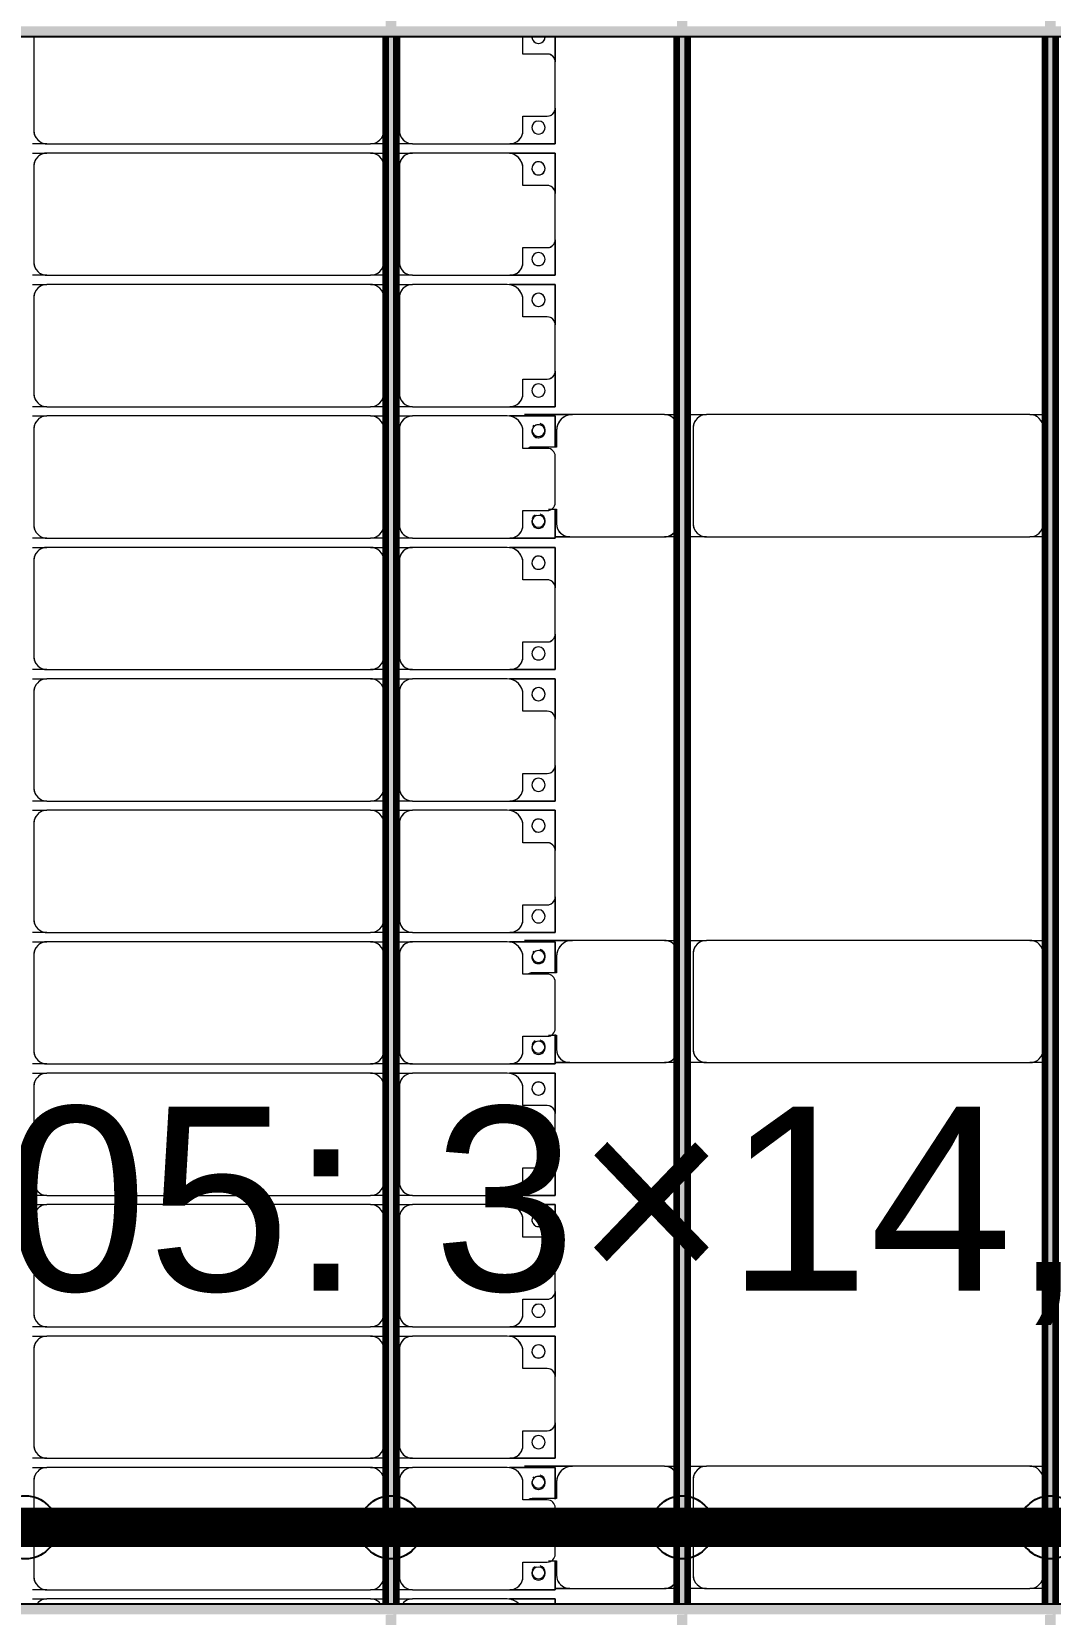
# Model space of a CAD drawing. Header units: millimetres. Extents: x -268744 to 115753, y -96240 to -10461.
# Drawn here: x -184413 to -180539, y -64647 to -58627 of the extents above; entities that cross this region are included whole.
import ezdxf

# ---------------------------------------------------------------- set-up
doc = ezdxf.new("R2010")
doc.units = ezdxf.units.MM
doc.layers.add('A-GENM', color=13, linetype='Continuous', lineweight=9)
doc.layers.add('S-BEAM', color=12, linetype='Continuous', lineweight=9)
doc.layers.add('GC-GHI CHU', color=2, linetype='Continuous')
doc.layers.add('GC-HOP 40x60 GIA CUONG', color=1, linetype='Continuous')
doc.styles.add('GC_VN', font='arial.ttf')

# ---------------------------------------------------------------- blocks, each defined once
blk = doc.blocks.new('Dầm C52 - Hộp 40x60-V24-KHUNG KẾT CẤU BÈ PIN 1')
at = {"layer": 'S-BEAM', "lineweight": 25}
blk.add_hatch(color=4, dxfattribs=at).paths.add_polyline_path([(-145811, -20), (145811, -20), (145811, 20), (-145811, 20)])
at = {"layer": 'S-BEAM', "color": 4, "lineweight": 25}
blk.add_line((-145811, 20), (145811, 20), dxfattribs=at)
blk = doc.blocks.new('Dầm C52 - Hộp 40x60-V25-KHUNG KẾT CẤU BÈ PIN 1')
at = {"layer": 'S-BEAM', "lineweight": 25}
blk.add_hatch(color=4, dxfattribs=at).paths.add_polyline_path([(-145425.8, -20), (145811, -20), (145811, 20), (-145811, 20), (-145811, -20)])
at = {"layer": 'S-BEAM', "color": 4, "lineweight": 25}
blk.add_line((145811, -20), (-145811, -20), dxfattribs=at)
blk = doc.blocks.new('Dải phao đi lại kèm đỡ invester - DẢI PHAO ĐI LẠI-102783-KHUNG KẾT CẤU BÈ PIN 1')
at = {"layer": 'A-GENM', "color": 7}
for p, q in [((38316.8, 1312.2), (38411.8, 1312.2)), ((38411.8, 1312.2), (38316.8, 1312.2)), ((38381.8, 1282.2), (38381.8, 1189.7)), ((38588.2, 1312.2), (38411.8, 1312.2)), ((38588.2, 1312.2), (38723.4, 1312.2)), ((38723.4, 1312.2), (38588.2, 1312.2)), ((38618.2, 1189.7), (38618.2, 1282.2)), ((38723.4, 1312.2), (38723.4, 1139.7)), ((38723.4, 1139.7), (38723.4, 1312.2)), ((38758.4, 1312.2), (38911.8, 1312.2)), ((38758.4, 1138.2), (38758.4, 1312.2)), ((38758.4, 1312.2), (38758.4, 1138.2)), ((38911.8, 1312.2), (38758.4, 1312.2)), ((38881.8, 1282.2), (38881.8, 1189.7)), ((39088.2, 1312.2), (38911.8, 1312.2)), ((39088.2, 1312.2), (39223.4, 1312.2)), ((39223.4, 1312.2), (39088.2, 1312.2)), ((39118.2, 1189.7), (39118.2, 1282.2)), ((39223.4, 1312.2), (39223.4, 1139.7)), ((39223.4, 1139.7), (39223.4, 1312.2)), ((39258.4, 1312.2), (39411.8, 1312.2)), ((39258.4, 1138.2), (39258.4, 1312.2)), ((39258.4, 1312.2), (39258.4, 1138.2)), ((39411.8, 1312.2), (39258.4, 1312.2)), ((39381.8, 1282.2), (39381.8, 1189.7)), ((39588.2, 1312.2), (39411.8, 1312.2)), ((39588.2, 1312.2), (39723.4, 1312.2)), ((39723.4, 1312.2), (39588.2, 1312.2)), ((39618.2, 1189.7), (39618.2, 1282.2)), ((39723.4, 1312.2), (39723.4, 1139.7)), ((39723.4, 1139.7), (39723.4, 1312.2)), ((39758.4, 1312.2), (39878.1, 1312.2)), ((39758.4, 1138.2), (39758.4, 1312.2)), ((39758.4, 1312.2), (39758.4, 1138.2)), ((39878.1, 1312.2), (39758.4, 1312.2)), ((39881.8, 1282.2), (39881.8, 1189.7)), ((40088.2, 1312.2), (39911.8, 1312.2)), ((40111.9, 1312.2), (40223.4, 1312.2)), ((40223.4, 1312.2), (40111.9, 1312.2)), ((40118.2, 1189.7), (40118.2, 1282.2)), ((40223.4, 1312.2), (40223.4, 1139.7)), ((40223.4, 1139.7), (40223.4, 1312.2)), ((40258.4, 1312.2), (40411.8, 1312.2)), ((40258.4, 1138.2), (40258.4, 1312.2)), ((40258.4, 1312.2), (40258.4, 1138.2)), ((40411.8, 1312.2), (40258.4, 1312.2)), ((40381.8, 1282.2), (40381.8, 1189.7)), ((40588.2, 1312.2), (40411.8, 1312.2)), ((40588.2, 1312.2), (40723.4, 1312.2)), ((40723.4, 1312.2), (40588.2, 1312.2)), ((40618.2, 1189.7), (40618.2, 1282.2)), ((40723.4, 1312.2), (40723.4, 1139.7)), ((40723.4, 1139.7), (40723.4, 1312.2)), ((40758.4, 1312.2), (40911.8, 1312.2)), ((40758.4, 1138.2), (40758.4, 1312.2)), ((40758.4, 1312.2), (40758.4, 1138.2)), ((40911.8, 1312.2), (40758.4, 1312.2)), ((40881.8, 1282.2), (40881.8, 1189.7)), ((41088.2, 1312.2), (40911.8, 1312.2)), ((41088.2, 1312.2), (41223.4, 1312.2)), ((41223.4, 1312.2), (41088.2, 1312.2)), ((41118.2, 1189.7), (41118.2, 1282.2)), ((41223.4, 1312.2), (41223.4, 1139.7)), ((41223.4, 1139.7), (41223.4, 1312.2)), ((41258.4, 1312.2), (41411.8, 1312.2)), ((41258.4, 1138.2), (41258.4, 1312.2)), ((41258.4, 1312.2), (41258.4, 1138.2)), ((41411.8, 1312.2), (41258.4, 1312.2)), ((41381.8, 1282.2), (41381.8, 1189.7)), ((41588.2, 1312.2), (41411.8, 1312.2)), ((41588.2, 1312.2), (41723.4, 1312.2)), ((41723.4, 1312.2), (41588.2, 1312.2)), ((41618.2, 1189.7), (41618.2, 1282.2)), ((41723.4, 1312.2), (41723.4, 1139.7)), ((41723.4, 1139.7), (41723.4, 1312.2)), ((41758.4, 1312.2), (41878.1, 1312.2)), ((41758.4, 1138.2), (41758.4, 1312.2)), ((41758.4, 1312.2), (41758.4, 1138.2)), ((41878.1, 1312.2), (41758.4, 1312.2)), ((41881.8, 1282.2), (41881.8, 1189.7)), ((42088.2, 1312.2), (41911.8, 1312.2)), ((42111.9, 1312.2), (42223.4, 1312.2)), ((42223.4, 1312.2), (42111.9, 1312.2)), ((42118.2, 1189.7), (42118.2, 1282.2)), ((42223.4, 1312.2), (42223.4, 1139.7)), ((42223.4, 1139.7), (42223.4, 1312.2)), ((42258.4, 1312.2), (42411.8, 1312.2)), ((42258.4, 1138.2), (42258.4, 1312.2)), ((42258.4, 1312.2), (42258.4, 1138.2)), ((42411.8, 1312.2), (42258.4, 1312.2)), ((42381.8, 1282.2), (42381.8, 1189.7)), ((42588.2, 1312.2), (42411.8, 1312.2)), ((42588.2, 1312.2), (42723.4, 1312.2)), ((42723.4, 1312.2), (42588.2, 1312.2)), ((42618.2, 1189.7), (42618.2, 1282.2)), ((42723.4, 1312.2), (42723.4, 1139.7)), ((42723.4, 1139.7), (42723.4, 1312.2)), ((42758.4, 1312.2), (42911.8, 1312.2)), ((42758.4, 1138.2), (42758.4, 1312.2)), ((42758.4, 1312.2), (42758.4, 1138.2)), ((42911.8, 1312.2), (42758.4, 1312.2)), ((42881.8, 1282.2), (42881.8, 1189.7)), ((43088.2, 1312.2), (42911.8, 1312.2)), ((43088.2, 1312.2), (43223.4, 1312.2)), ((43223.4, 1312.2), (43088.2, 1312.2)), ((43118.2, 1189.7), (43118.2, 1282.2)), ((43223.4, 1312.2), (43223.4, 1139.7)), ((43223.4, 1139.7), (43223.4, 1312.2)), ((43258.4, 1312.2), (43411.8, 1312.2)), ((43258.4, 1138.2), (43258.4, 1312.2)), ((43258.4, 1312.2), (43258.4, 1138.2)), ((43411.8, 1312.2), (43258.4, 1312.2)), ((43381.8, 1282.2), (43381.8, 1189.7)), ((43588.2, 1312.2), (43411.8, 1312.2)), ((43588.2, 1312.2), (43723.4, 1312.2)), ((43723.4, 1312.2), (43588.2, 1312.2)), ((43618.2, 1189.7), (43618.2, 1282.2)), ((43723.4, 1312.2), (43723.4, 1139.7)), ((43723.4, 1139.7), (43723.4, 1312.2)), ((43758.4, 1312.2), (43878.1, 1312.2)), ((43758.4, 1138.2), (43758.4, 1312.2)), ((43758.4, 1312.2), (43758.4, 1138.2)), ((43878.1, 1312.2), (43758.4, 1312.2)), ((43881.8, 1282.2), (43881.8, 1189.7)), ((44088.2, 1312.2), (43911.8, 1312.2)), ((44111.9, 1312.2), (44223.4, 1312.2)), ((44223.4, 1312.2), (44111.9, 1312.2)), ((44118.2, 1189.7), (44118.2, 1282.2)), ((44223.4, 1312.2), (44223.4, 1139.7)), ((44223.4, 1139.7), (44223.4, 1312.2)), ((44258.4, 1312.2), (44276.8, 1312.2)), ((44258.4, 1138.2), (44258.4, 1312.2)), ((44258.4, 1312.2), (44258.4, 1138.2)), ((44276.8, 1312.2), (44258.4, 1312.2)), ((38381.8, 1189.7), (38318.4, 1189.7)), ((38673.4, 1189.7), (38618.2, 1189.7)), ((38881.8, 1189.7), (38818.4, 1189.7)), ((39173.4, 1189.7), (39118.2, 1189.7)), ((39381.8, 1189.7), (39318.4, 1189.7)), ((39673.4, 1189.7), (39618.2, 1189.7)), ((39881.8, 1189.7), (39818.4, 1189.7)), ((40173.4, 1189.7), (40118.2, 1189.7)), ((40381.8, 1189.7), (40318.4, 1189.7)), ((40673.4, 1189.7), (40618.2, 1189.7)), ((40881.8, 1189.7), (40818.4, 1189.7)), ((41173.4, 1189.7), (41118.2, 1189.7)), ((41381.8, 1189.7), (41318.4, 1189.7)), ((41673.4, 1189.7), (41618.2, 1189.7)), ((41881.8, 1189.7), (41818.4, 1189.7)), ((42173.4, 1189.7), (42118.2, 1189.7)), ((42381.8, 1189.7), (42318.4, 1189.7)), ((42673.4, 1189.7), (42618.2, 1189.7)), ((42881.8, 1189.7), (42818.4, 1189.7)), ((43173.4, 1189.7), (43118.2, 1189.7)), ((43381.8, 1189.7), (43318.4, 1189.7)), ((43673.4, 1189.7), (43618.2, 1189.7)), ((43881.8, 1189.7), (43818.4, 1189.7)), ((44173.4, 1189.7), (44118.2, 1189.7)), ((38723.4, 769.7), (38723.4, 1139.7)), ((38758.4, 1129.7), (38758.4, 769.7)), ((39223.4, 769.7), (39223.4, 1139.7)), ((39258.4, 1129.7), (39258.4, 769.7)), ((39723.4, 769.7), (39723.4, 1139.7)), ((39758.4, 1129.7), (39758.4, 769.7)), ((40223.4, 769.7), (40223.4, 1139.7)), ((40258.4, 1129.7), (40258.4, 769.7)), ((40723.4, 769.7), (40723.4, 1139.7)), ((40758.4, 1129.7), (40758.4, 769.7)), ((41223.4, 769.7), (41223.4, 1139.7)), ((41258.4, 1129.7), (41258.4, 769.7)), ((41723.4, 769.7), (41723.4, 1139.7)), ((41758.4, 1129.7), (41758.4, 769.7)), ((42223.4, 769.7), (42223.4, 1139.7)), ((42258.4, 1129.7), (42258.4, 769.7)), ((42723.4, 769.7), (42723.4, 1139.7)), ((42758.4, 1129.7), (42758.4, 769.7)), ((43223.4, 769.7), (43223.4, 1139.7)), ((43258.4, 1129.7), (43258.4, 769.7)), ((43723.4, 769.7), (43723.4, 1139.7)), ((43758.4, 1129.7), (43758.4, 769.7)), ((44223.4, 769.7), (44223.4, 1139.7)), ((44258.4, 1129.7), (44258.4, 769.7)), ((38723.4, 769.7), (38723.4, 707.6)), ((38723.4, 769.7), (38723.4, 707.6)), ((38758.4, 707.6), (38758.4, 769.7)), ((38758.4, 707.6), (38758.4, 769.7)), ((39223.4, 769.7), (39223.4, 707.6)), ((39223.4, 769.7), (39223.4, 707.6)), ((39258.4, 707.6), (39258.4, 769.7)), ((39258.4, 707.6), (39258.4, 769.7)), ((39723.4, 769.7), (39723.4, 707.6)), ((39723.4, 769.7), (39723.4, 707.6)), ((39758.4, 707.6), (39758.4, 769.7)), ((39758.4, 707.6), (39758.4, 769.7)), ((40223.4, 769.7), (40223.4, 707.6)), ((40223.4, 769.7), (40223.4, 707.6)), ((40258.4, 707.6), (40258.4, 769.7)), ((40258.4, 707.6), (40258.4, 769.7)), ((40723.4, 769.7), (40723.4, 707.6)), ((40723.4, 769.7), (40723.4, 707.6)), ((40758.4, 707.6), (40758.4, 769.7)), ((40758.4, 707.6), (40758.4, 769.7)), ((41223.4, 769.7), (41223.4, 707.6)), ((41223.4, 769.7), (41223.4, 707.6)), ((41258.4, 707.6), (41258.4, 769.7)), ((41258.4, 707.6), (41258.4, 769.7)), ((41723.4, 769.7), (41723.4, 707.6)), ((41723.4, 769.7), (41723.4, 707.6)), ((41758.4, 707.6), (41758.4, 769.7)), ((41758.4, 707.6), (41758.4, 769.7)), ((42223.4, 769.7), (42223.4, 707.6)), ((42223.4, 769.7), (42223.4, 707.6)), ((42258.4, 707.6), (42258.4, 769.7)), ((42258.4, 707.6), (42258.4, 769.7)), ((42723.4, 769.7), (42723.4, 707.6)), ((42723.4, 769.7), (42723.4, 707.6)), ((42758.4, 707.6), (42758.4, 769.7)), ((42758.4, 707.6), (42758.4, 769.7)), ((43223.4, 769.7), (43223.4, 707.6)), ((43223.4, 769.7), (43223.4, 707.6)), ((43258.4, 707.6), (43258.4, 769.7)), ((43258.4, 707.6), (43258.4, 769.7)), ((43723.4, 769.7), (43723.4, 707.6)), ((43723.4, 769.7), (43723.4, 707.6)), ((43758.4, 707.6), (43758.4, 769.7)), ((43758.4, 707.6), (43758.4, 769.7)), ((44223.4, 769.7), (44223.4, 707.6)), ((44223.4, 769.7), (44223.4, 707.6)), ((44258.4, 707.6), (44258.4, 769.7)), ((44258.4, 707.6), (44258.4, 769.7)), ((38316.8, 719.7), (38673.4, 719.7)), ((38723.4, 667.6), (38723.4, 610.3)), ((38723.4, 667.6), (38723.4, 610.3)), ((38758.4, 610.3), (38758.4, 667.6)), ((38758.4, 610.3), (38758.4, 667.6)), ((38808.4, 719.7), (39173.4, 719.7)), ((39223.4, 667.6), (39223.4, 610.3)), ((39223.4, 667.6), (39223.4, 610.3)), ((39258.4, 610.3), (39258.4, 667.6)), ((39258.4, 610.3), (39258.4, 667.6)), ((39308.4, 719.7), (39673.4, 719.7)), ((39723.4, 667.6), (39723.4, 610.3)), ((39723.4, 667.6), (39723.4, 610.3)), ((39758.4, 610.3), (39758.4, 667.6)), ((39758.4, 610.3), (39758.4, 667.6)), ((39808.4, 719.7), (40173.4, 719.7)), ((40223.4, 667.6), (40223.4, 610.3)), ((40223.4, 667.6), (40223.4, 610.3)), ((40258.4, 610.3), (40258.4, 667.6)), ((40258.4, 610.3), (40258.4, 667.6)), ((40308.4, 719.7), (40673.4, 719.7)), ((40723.4, 667.6), (40723.4, 610.3)), ((40723.4, 667.6), (40723.4, 610.3)), ((40758.4, 610.3), (40758.4, 667.6)), ((40758.4, 610.3), (40758.4, 667.6)), ((40808.4, 719.7), (41173.4, 719.7)), ((41223.4, 667.6), (41223.4, 610.3)), ((41223.4, 667.6), (41223.4, 610.3)), ((41258.4, 610.3), (41258.4, 667.6)), ((41258.4, 610.3), (41258.4, 667.6)), ((41308.4, 719.7), (41673.4, 719.7)), ((41723.4, 667.6), (41723.4, 610.3)), ((41723.4, 667.6), (41723.4, 610.3)), ((41758.4, 610.3), (41758.4, 667.6)), ((41758.4, 610.3), (41758.4, 667.6)), ((41808.4, 719.7), (42173.4, 719.7)), ((42223.4, 667.6), (42223.4, 610.3)), ((42223.4, 667.6), (42223.4, 610.3)), ((42258.4, 610.3), (42258.4, 667.6)), ((42258.4, 610.3), (42258.4, 667.6)), ((42308.4, 719.7), (42673.4, 719.7)), ((42723.4, 667.6), (42723.4, 610.3)), ((42723.4, 667.6), (42723.4, 610.3)), ((42758.4, 610.3), (42758.4, 667.6)), ((42758.4, 610.3), (42758.4, 667.6)), ((42808.4, 719.7), (43173.4, 719.7)), ((43223.4, 667.6), (43223.4, 610.3)), ((43223.4, 667.6), (43223.4, 610.3)), ((43258.4, 610.3), (43258.4, 667.6)), ((43258.4, 610.3), (43258.4, 667.6)), ((43308.4, 719.7), (43673.4, 719.7)), ((43723.4, 667.6), (43723.4, 610.3)), ((43723.4, 667.6), (43723.4, 610.3)), ((43758.4, 610.3), (43758.4, 667.6)), ((43758.4, 610.3), (43758.4, 667.6)), ((43808.4, 719.7), (44173.4, 719.7)), ((44223.4, 667.6), (44223.4, 610.3)), ((44223.4, 667.6), (44223.4, 610.3)), ((44258.4, 610.3), (44258.4, 667.6)), ((44258.4, 610.3), (44258.4, 667.6)), ((38673.4, 660.3), (38316.8, 660.3)), ((38723.4, -620.3), (38723.4, 610.3)), ((38758.4, 610.3), (38758.4, -620.3)), ((39173.4, 660.3), (38808.4, 660.3)), ((39223.4, -620.3), (39223.4, 610.3)), ((39258.4, 610.3), (39258.4, -620.3)), ((39673.4, 660.3), (39308.4, 660.3)), ((39723.4, -620.3), (39723.4, 610.3)), ((39758.4, 610.3), (39758.4, -620.3)), ((40173.4, 660.3), (39808.4, 660.3)), ((40223.4, -620.3), (40223.4, 610.3)), ((40258.4, 610.3), (40258.4, -620.3)), ((40673.4, 660.3), (40308.4, 660.3)), ((40723.4, -620.3), (40723.4, 610.3)), ((40758.4, 610.3), (40758.4, -620.3)), ((41173.4, 660.3), (40808.4, 660.3)), ((41223.4, -620.3), (41223.4, 610.3)), ((41258.4, 610.3), (41258.4, -620.3)), ((41673.4, 660.3), (41308.4, 660.3)), ((41723.4, -620.3), (41723.4, 610.3)), ((41758.4, 610.3), (41758.4, -620.3)), ((42173.4, 660.3), (41808.4, 660.3)), ((42223.4, -620.3), (42223.4, 610.3)), ((42258.4, 610.3), (42258.4, -620.3)), ((42673.4, 660.3), (42308.4, 660.3)), ((42723.4, -620.3), (42723.4, 610.3)), ((42758.4, 610.3), (42758.4, -620.3)), ((43173.4, 660.3), (42808.4, 660.3)), ((43223.4, -620.3), (43223.4, 610.3)), ((43258.4, 610.3), (43258.4, -620.3)), ((43673.4, 660.3), (43308.4, 660.3)), ((43723.4, -620.3), (43723.4, 610.3)), ((43758.4, 610.3), (43758.4, -620.3)), ((44173.4, 660.3), (43808.4, 660.3)), ((44223.4, -620.3), (44223.4, 610.3)), ((44258.4, 610.3), (44258.4, -620.3)), ((38723.4, -620.3), (38723.4, -674.8)), ((38723.4, -620.3), (38723.4, -674.8)), ((38758.4, -674.8), (38758.4, -620.3)), ((38758.4, -674.8), (38758.4, -620.3)), ((39223.4, -620.3), (39223.4, -674.8)), ((39223.4, -620.3), (39223.4, -674.8)), ((39258.4, -674.8), (39258.4, -620.3)), ((39258.4, -674.8), (39258.4, -620.3)), ((39723.4, -620.3), (39723.4, -674.8)), ((39723.4, -620.3), (39723.4, -674.8)), ((39758.4, -674.8), (39758.4, -620.3)), ((39758.4, -674.8), (39758.4, -620.3)), ((40223.4, -620.3), (40223.4, -674.8)), ((40223.4, -620.3), (40223.4, -674.8)), ((40258.4, -674.8), (40258.4, -620.3)), ((40258.4, -674.8), (40258.4, -620.3)), ((40723.4, -620.3), (40723.4, -674.8)), ((40723.4, -620.3), (40723.4, -674.8)), ((40758.4, -674.8), (40758.4, -620.3)), ((40758.4, -674.8), (40758.4, -620.3)), ((41223.4, -620.3), (41223.4, -674.8)), ((41223.4, -620.3), (41223.4, -674.8)), ((41258.4, -674.8), (41258.4, -620.3)), ((41258.4, -674.8), (41258.4, -620.3)), ((41723.4, -620.3), (41723.4, -674.8)), ((41723.4, -620.3), (41723.4, -674.8)), ((41758.4, -674.8), (41758.4, -620.3)), ((41758.4, -674.8), (41758.4, -620.3)), ((42223.4, -620.3), (42223.4, -674.8)), ((42223.4, -620.3), (42223.4, -674.8)), ((42258.4, -674.8), (42258.4, -620.3)), ((42258.4, -674.8), (42258.4, -620.3)), ((42723.4, -620.3), (42723.4, -674.8)), ((42723.4, -620.3), (42723.4, -674.8)), ((42758.4, -674.8), (42758.4, -620.3)), ((42758.4, -674.8), (42758.4, -620.3)), ((43223.4, -620.3), (43223.4, -674.8)), ((43223.4, -620.3), (43223.4, -674.8)), ((43258.4, -674.8), (43258.4, -620.3)), ((43258.4, -674.8), (43258.4, -620.3)), ((43723.4, -620.3), (43723.4, -674.8)), ((43723.4, -620.3), (43723.4, -674.8)), ((43758.4, -674.8), (43758.4, -620.3)), ((43758.4, -674.8), (43758.4, -620.3)), ((44223.4, -620.3), (44223.4, -674.8)), ((44223.4, -620.3), (44223.4, -674.8)), ((44258.4, -674.8), (44258.4, -620.3)), ((44258.4, -674.8), (44258.4, -620.3)), ((38316.8, -670.3), (38673.4, -670.3)), ((38808.4, -670.3), (39173.4, -670.3)), ((39308.4, -670.3), (39673.4, -670.3)), ((39808.4, -670.3), (40173.4, -670.3)), ((40308.4, -670.3), (40673.4, -670.3)), ((40808.4, -670.3), (41173.4, -670.3)), ((41308.4, -670.3), (41673.4, -670.3)), ((41808.4, -670.3), (42173.4, -670.3)), ((42308.4, -670.3), (42673.4, -670.3)), ((42808.4, -670.3), (43173.4, -670.3)), ((43308.4, -670.3), (43673.4, -670.3)), ((43808.4, -670.3), (44173.4, -670.3))]:
    blk.add_line(p, q, dxfattribs=at)
for centre, radius, start, end in [((38316.8, 1248.6), 25, 270, 90), ((38316.8, 1248.6), 25, 90, 90.1124), ((38316.8, 1248.6), 25, 300, 90), ((38411.8, 1282.2), 30, 90, 180), ((38411.8, 1282.2), 30, 105, 165), ((38411.8, 1282.2), 30, 135, 165), ((38411.8, 1282.2), 30, 135, 165), ((38588.2, 1282.2), 30, 0, 90), ((38588.2, 1282.2), 30, 60, 75), ((38588.2, 1282.2), 30, 15, 75), ((38588.2, 1282.2), 30, 60, 75), ((38588.2, 1282.2), 30, 15, 30), ((38588.2, 1282.2), 30, 15, 30), ((38661.8, 1248.6), 25, 90, 270), ((38661.8, 1248.6), 25, 90, 180), ((38661.8, 1248.6), 25, 270, 90), ((38661.8, 1248.6), 25, 270, 90), ((38816.8, 1248.6), 25, 90, 270), ((38816.8, 1248.6), 25, 90, 255), ((38816.8, 1248.6), 25, 270, 90), ((38816.8, 1248.6), 25, 300, 90), ((38911.8, 1282.2), 30, 90, 180), ((38911.8, 1282.2), 30, 105, 165), ((38911.8, 1282.2), 30, 135, 165), ((38911.8, 1282.2), 30, 135, 165), ((39088.2, 1282.2), 30, 360, 90), ((39088.2, 1282.2), 30, 60, 75), ((39088.2, 1282.2), 30, 15, 75), ((39088.2, 1282.2), 30, 60, 75), ((39088.2, 1282.2), 30, 15, 30), ((39088.2, 1282.2), 30, 15, 30), ((39161.8, 1248.6), 25, 90, 270), ((39161.8, 1248.6), 25, 90, 180), ((39161.8, 1248.6), 25, 270, 90), ((39161.8, 1248.6), 25, 270, 90), ((39316.8, 1248.6), 25, 90, 270), ((39316.8, 1248.6), 25, 90, 255), ((39316.8, 1248.6), 25, 270, 90), ((39316.8, 1248.6), 25, 300, 90), ((39411.8, 1282.2), 30, 90, 180), ((39411.8, 1282.2), 30, 105, 165), ((39411.8, 1282.2), 30, 135, 165), ((39411.8, 1282.2), 30, 135, 165), ((39588.2, 1282.2), 30, 360, 90), ((39588.2, 1282.2), 30, 60, 75), ((39588.2, 1282.2), 30, 15, 75), ((39588.2, 1282.2), 30, 60, 75), ((39588.2, 1282.2), 30, 15, 30), ((39588.2, 1282.2), 30, 15, 30), ((39661.8, 1248.6), 25, 90, 270), ((39661.8, 1248.6), 25, 90, 180), ((39661.8, 1248.6), 25, 270, 90), ((39661.8, 1248.6), 25, 270, 90), ((39816.8, 1248.6), 25, 90, 270), ((39816.8, 1248.6), 25, 90, 255), ((39816.8, 1248.6), 25, 270, 90), ((39816.8, 1248.6), 25, 300, 90), ((39911.8, 1282.2), 30, 90, 180), ((40088.2, 1282.2), 30, 0, 90), ((40088.2, 1282.2), 30, 15, 30), ((40088.2, 1282.2), 30, 15, 30), ((40161.8, 1248.6), 25, 90, 270), ((40161.8, 1248.6), 25, 90, 180), ((40161.8, 1248.6), 25, 270, 90), ((40161.8, 1248.6), 25, 270, 90), ((40316.8, 1248.6), 25, 90, 270), ((40316.8, 1248.6), 25, 90, 255), ((40316.8, 1248.6), 25, 270, 90), ((40316.8, 1248.6), 25, 300, 90), ((40411.8, 1282.2), 30, 90, 180), ((40411.8, 1282.2), 30, 105, 165), ((40411.8, 1282.2), 30, 135, 165), ((40411.8, 1282.2), 30, 135, 165), ((40588.2, 1282.2), 30, 0, 90), ((40588.2, 1282.2), 30, 60, 75), ((40588.2, 1282.2), 30, 15, 75), ((40588.2, 1282.2), 30, 60, 75), ((40588.2, 1282.2), 30, 15, 30), ((40588.2, 1282.2), 30, 15, 30), ((40661.8, 1248.6), 25, 90, 270), ((40661.8, 1248.6), 25, 90, 180), ((40661.8, 1248.6), 25, 270, 90), ((40661.8, 1248.6), 25, 270, 90), ((40816.8, 1248.6), 25, 90, 270), ((40816.8, 1248.6), 25, 90, 255), ((40816.8, 1248.6), 25, 270, 90), ((40816.8, 1248.6), 25, 300, 90), ((40911.8, 1282.2), 30, 90, 180), ((40911.8, 1282.2), 30, 105, 165), ((40911.8, 1282.2), 30, 135, 165), ((40911.8, 1282.2), 30, 135, 165), ((41088.2, 1282.2), 30, 0, 90), ((41088.2, 1282.2), 30, 60, 75), ((41088.2, 1282.2), 30, 15, 75), ((41088.2, 1282.2), 30, 60, 75), ((41088.2, 1282.2), 30, 15, 30), ((41088.2, 1282.2), 30, 15, 30), ((41161.8, 1248.6), 25, 90, 270), ((41161.8, 1248.6), 25, 90, 180), ((41161.8, 1248.6), 25, 270, 90), ((41161.8, 1248.6), 25, 270, 90), ((41316.8, 1248.6), 25, 90, 270), ((41316.8, 1248.6), 25, 90, 255), ((41316.8, 1248.6), 25, 270, 90), ((41316.8, 1248.6), 25, 300, 90), ((41411.8, 1282.2), 30, 90, 180), ((41411.8, 1282.2), 30, 105, 165), ((41411.8, 1282.2), 30, 135, 165), ((41411.8, 1282.2), 30, 135, 165), ((41588.2, 1282.2), 30, 0, 90), ((41588.2, 1282.2), 30, 60, 75), ((41588.2, 1282.2), 30, 15, 75), ((41588.2, 1282.2), 30, 60, 75), ((41588.2, 1282.2), 30, 15, 30), ((41588.2, 1282.2), 30, 15, 30), ((41661.8, 1248.6), 25, 90, 270), ((41661.8, 1248.6), 25, 90, 180), ((41661.8, 1248.6), 25, 270, 90), ((41661.8, 1248.6), 25, 270, 90), ((41816.8, 1248.6), 25, 90, 270), ((41816.8, 1248.6), 25, 90, 255), ((41816.8, 1248.6), 25, 270, 90), ((41816.8, 1248.6), 25, 300, 90), ((41911.8, 1282.2), 30, 90, 180), ((42088.2, 1282.2), 30, 0, 90), ((42088.2, 1282.2), 30, 15, 30), ((42088.2, 1282.2), 30, 15, 30), ((42161.8, 1248.6), 25, 90, 270), ((42161.8, 1248.6), 25, 90, 180), ((42161.8, 1248.6), 25, 270, 90), ((42161.8, 1248.6), 25, 270, 90), ((42316.8, 1248.6), 25, 90, 270), ((42316.8, 1248.6), 25, 90, 255), ((42316.8, 1248.6), 25, 270, 90), ((42316.8, 1248.6), 25, 300, 90), ((42411.8, 1282.2), 30, 90, 180), ((42411.8, 1282.2), 30, 105, 165), ((42411.8, 1282.2), 30, 135, 165), ((42411.8, 1282.2), 30, 135, 165), ((42588.2, 1282.2), 30, 0, 90), ((42588.2, 1282.2), 30, 60, 75), ((42588.2, 1282.2), 30, 15, 75), ((42588.2, 1282.2), 30, 60, 75), ((42588.2, 1282.2), 30, 15, 30), ((42588.2, 1282.2), 30, 15, 30), ((42661.8, 1248.6), 25, 90, 270), ((42661.8, 1248.6), 25, 90, 180), ((42661.8, 1248.6), 25, 270, 90), ((42661.8, 1248.6), 25, 270, 90), ((42816.8, 1248.6), 25, 90, 270), ((42816.8, 1248.6), 25, 90, 255), ((42816.8, 1248.6), 25, 270, 90), ((42816.8, 1248.6), 25, 300, 90), ((42911.8, 1282.2), 30, 90, 180), ((42911.8, 1282.2), 30, 105, 165), ((42911.8, 1282.2), 30, 135, 165), ((42911.8, 1282.2), 30, 135, 165), ((43088.2, 1282.2), 30, 0, 90), ((43088.2, 1282.2), 30, 60, 75), ((43088.2, 1282.2), 30, 15, 75), ((43088.2, 1282.2), 30, 60, 75), ((43088.2, 1282.2), 30, 15, 30), ((43088.2, 1282.2), 30, 15, 30), ((43161.8, 1248.6), 25, 90, 270), ((43161.8, 1248.6), 25, 90, 180), ((43161.8, 1248.6), 25, 270, 90), ((43161.8, 1248.6), 25, 270, 90), ((43316.8, 1248.6), 25, 90, 270), ((43316.8, 1248.6), 25, 90, 255), ((43316.8, 1248.6), 25, 270, 90), ((43316.8, 1248.6), 25, 300, 90), ((43411.8, 1282.2), 30, 90, 180), ((43411.8, 1282.2), 30, 105, 165), ((43411.8, 1282.2), 30, 135, 165), ((43411.8, 1282.2), 30, 135, 165), ((43588.2, 1282.2), 30, 0, 90), ((43588.2, 1282.2), 30, 60, 75), ((43588.2, 1282.2), 30, 15, 75), ((43588.2, 1282.2), 30, 60, 75), ((43588.2, 1282.2), 30, 15, 30), ((43588.2, 1282.2), 30, 15, 30), ((43661.8, 1248.6), 25, 90, 270), ((43661.8, 1248.6), 25, 90, 180), ((43661.8, 1248.6), 25, 270, 90), ((43661.8, 1248.6), 25, 270, 90), ((43816.8, 1248.6), 25, 90, 270), ((43816.8, 1248.6), 25, 90, 255), ((43816.8, 1248.6), 25, 270, 90), ((43816.8, 1248.6), 25, 300, 90), ((43911.8, 1282.2), 30, 90, 180), ((44088.2, 1282.2), 30, 0, 90), ((44088.2, 1282.2), 30, 15, 30), ((44088.2, 1282.2), 30, 15, 30), ((44161.8, 1248.6), 25, 90, 270), ((44161.8, 1248.6), 25, 90, 180), ((44161.8, 1248.6), 25, 270, 90), ((44161.8, 1248.6), 25, 270, 90), ((38316.8, 1248.6), 25, 270, 285), ((38316.8, 1248.6), 25, 269.8876, 270), ((38316.8, 1248.6), 25, 269.8876, 270), ((38661.8, 1248.6), 25, 195, 255), ((38816.8, 1248.6), 25, 270, 285), ((39161.8, 1248.6), 25, 195, 255), ((39316.8, 1248.6), 25, 270, 285), ((39661.8, 1248.6), 25, 195, 255), ((39816.8, 1248.6), 25, 270, 285), ((40161.8, 1248.6), 25, 195, 255), ((40316.8, 1248.6), 25, 270, 285), ((40661.8, 1248.6), 25, 195, 255), ((40816.8, 1248.6), 25, 270, 285), ((41161.8, 1248.6), 25, 195, 255), ((41316.8, 1248.6), 25, 270, 285), ((41661.8, 1248.6), 25, 195, 255), ((41816.8, 1248.6), 25, 270, 285), ((42161.8, 1248.6), 25, 195, 255), ((42316.8, 1248.6), 25, 270, 285), ((42661.8, 1248.6), 25, 195, 255), ((42816.8, 1248.6), 25, 270, 285), ((43161.8, 1248.6), 25, 195, 255), ((43316.8, 1248.6), 25, 270, 285), ((43661.8, 1248.6), 25, 195, 255), ((43816.8, 1248.6), 25, 270, 285), ((44161.8, 1248.6), 25, 195, 255), ((38318.4, 1129.7), 60, 90, 91.58994), ((38673.4, 1139.7), 50, 360, 90), ((38673.4, 1139.7), 50, 15, 90), ((38818.4, 1129.7), 60, 90, 180), ((38818.4, 1129.7), 60, 90, 150), ((39173.4, 1139.7), 50, 0, 90), ((39173.4, 1139.7), 50, 15, 90), ((39318.4, 1129.7), 60, 90, 180), ((39318.4, 1129.7), 60, 90, 150), ((39673.4, 1139.7), 50, 360, 90), ((39673.4, 1139.7), 50, 15, 90), ((39818.4, 1129.7), 60, 90, 180), ((39818.4, 1129.7), 60, 90, 150), ((40173.4, 1139.7), 50, 360, 90), ((40173.4, 1139.7), 50, 15, 90), ((40318.4, 1129.7), 60, 90, 180), ((40318.4, 1129.7), 60, 90, 150), ((40673.4, 1139.7), 50, 360, 90), ((40673.4, 1139.7), 50, 15, 90), ((40818.4, 1129.7), 60, 90, 180), ((40818.4, 1129.7), 60, 90, 150), ((41173.4, 1139.7), 50, 0, 90), ((41173.4, 1139.7), 50, 15, 90), ((41318.4, 1129.7), 60, 90, 180), ((41318.4, 1129.7), 60, 90, 150), ((41673.4, 1139.7), 50, 0, 90), ((41673.4, 1139.7), 50, 15, 90), ((41818.4, 1129.7), 60, 90, 180), ((41818.4, 1129.7), 60, 90, 150), ((42173.4, 1139.7), 50, 0, 90), ((42173.4, 1139.7), 50, 15, 90), ((42318.4, 1129.7), 60, 90, 180), ((42318.4, 1129.7), 60, 90, 150), ((42673.4, 1139.7), 50, 0, 90), ((42673.4, 1139.7), 50, 15, 90), ((42818.4, 1129.7), 60, 90, 180), ((42818.4, 1129.7), 60, 90, 150), ((43173.4, 1139.7), 50, 0, 90), ((43173.4, 1139.7), 50, 15, 90), ((43318.4, 1129.7), 60, 90, 180), ((43318.4, 1129.7), 60, 90, 150), ((43673.4, 1139.7), 50, 0, 90), ((43673.4, 1139.7), 50, 15, 90), ((43818.4, 1129.7), 60, 90, 180), ((43818.4, 1129.7), 60, 90, 150), ((44173.4, 1139.7), 50, 0, 90), ((44173.4, 1139.7), 50, 15, 90), ((44318.4, 1129.7), 60, 135, 180), ((44318.4, 1129.7), 60, 135, 150), ((38673.4, 769.7), 50, 270, 0), ((38673.4, 769.7), 50, 270, 345), ((38808.4, 769.7), 50, 180, 270), ((38808.4, 769.7), 50, 195, 270), ((39173.4, 769.7), 50, 270, 360), ((39173.4, 769.7), 50, 270, 345), ((39308.4, 769.7), 50, 180, 270), ((39308.4, 769.7), 50, 195, 270), ((39673.4, 769.7), 50, 270, 360), ((39673.4, 769.7), 50, 270, 345), ((39808.4, 769.7), 50, 180, 270), ((39808.4, 769.7), 50, 195, 270), ((40173.4, 769.7), 50, 270, 360), ((40173.4, 769.7), 50, 270, 345), ((40308.4, 769.7), 50, 180, 270), ((40308.4, 769.7), 50, 195, 270), ((40673.4, 769.7), 50, 270, 360), ((40673.4, 769.7), 50, 270, 345), ((40808.4, 769.7), 50, 180, 270), ((40808.4, 769.7), 50, 195, 270), ((41173.4, 769.7), 50, 270, 0), ((41173.4, 769.7), 50, 270, 345), ((41308.4, 769.7), 50, 180, 270), ((41308.4, 769.7), 50, 195, 270), ((41673.4, 769.7), 50, 270, 0), ((41673.4, 769.7), 50, 270, 345), ((41808.4, 769.7), 50, 180, 270), ((41808.4, 769.7), 50, 195, 270), ((42173.4, 769.7), 50, 270, 0), ((42173.4, 769.7), 50, 270, 345), ((42308.4, 769.7), 50, 180, 270), ((42308.4, 769.7), 50, 195, 270), ((42673.4, 769.7), 50, 270, 0), ((42673.4, 769.7), 50, 270, 345), ((42808.4, 769.7), 50, 180, 270), ((42808.4, 769.7), 50, 195, 270), ((43173.4, 769.7), 50, 270, 0), ((43173.4, 769.7), 50, 270, 345), ((43308.4, 769.7), 50, 180, 270), ((43308.4, 769.7), 50, 195, 270), ((43673.4, 769.7), 50, 270, 0), ((43673.4, 769.7), 50, 270, 345), ((43808.4, 769.7), 50, 180, 270), ((43808.4, 769.7), 50, 195, 270), ((44173.4, 769.7), 50, 270, 0), ((44173.4, 769.7), 50, 270, 345), ((44308.4, 769.7), 50, 180, 225), ((44308.4, 769.7), 50, 195, 225), ((38673.4, 610.3), 50, 0, 90), ((38673.4, 610.3), 50, 60, 90), ((38673.4, 610.3), 50, 15, 30), ((38808.4, 610.3), 50, 90, 180), ((38808.4, 610.3), 50, 150, 180), ((38808.4, 610.3), 50, 105, 120), ((39173.4, 610.3), 50, 0, 90), ((39173.4, 610.3), 50, 60, 90), ((39173.4, 610.3), 50, 15, 30), ((39308.4, 610.3), 50, 90, 180), ((39308.4, 610.3), 50, 150, 180), ((39308.4, 610.3), 50, 105, 120), ((39673.4, 610.3), 50, 360, 90), ((39673.4, 610.3), 50, 60, 90), ((39673.4, 610.3), 50, 15, 30), ((39808.4, 610.3), 50, 90, 180), ((39808.4, 610.3), 50, 150, 180), ((39808.4, 610.3), 50, 105, 120), ((40173.4, 610.3), 50, 360, 90), ((40173.4, 610.3), 50, 60, 90), ((40173.4, 610.3), 50, 15, 30), ((40308.4, 610.3), 50, 90, 180), ((40308.4, 610.3), 50, 150, 180), ((40308.4, 610.3), 50, 105, 120), ((40673.4, 610.3), 50, 360, 90), ((40673.4, 610.3), 50, 60, 90), ((40673.4, 610.3), 50, 15, 30), ((40808.4, 610.3), 50, 90, 180), ((40808.4, 610.3), 50, 150, 180), ((40808.4, 610.3), 50, 105, 120), ((41173.4, 610.3), 50, 0, 90), ((41173.4, 610.3), 50, 60, 90), ((41173.4, 610.3), 50, 15, 30), ((41308.4, 610.3), 50, 90, 180), ((41308.4, 610.3), 50, 150, 180), ((41308.4, 610.3), 50, 105, 120), ((41673.4, 610.3), 50, 0, 90), ((41673.4, 610.3), 50, 60, 90), ((41673.4, 610.3), 50, 15, 30), ((41808.4, 610.3), 50, 90, 180), ((41808.4, 610.3), 50, 150, 180), ((41808.4, 610.3), 50, 105, 120), ((42173.4, 610.3), 50, 0, 90), ((42173.4, 610.3), 50, 60, 90), ((42173.4, 610.3), 50, 15, 30), ((42308.4, 610.3), 50, 90, 180), ((42308.4, 610.3), 50, 150, 180), ((42308.4, 610.3), 50, 105, 120), ((42673.4, 610.3), 50, 0, 90), ((42673.4, 610.3), 50, 60, 90), ((42673.4, 610.3), 50, 15, 30), ((42808.4, 610.3), 50, 90, 180), ((42808.4, 610.3), 50, 150, 180), ((42808.4, 610.3), 50, 105, 120), ((43173.4, 610.3), 50, 360, 90), ((43173.4, 610.3), 50, 60, 90), ((43173.4, 610.3), 50, 15, 30), ((43308.4, 610.3), 50, 90, 180), ((43308.4, 610.3), 50, 150, 180), ((43308.4, 610.3), 50, 105, 120), ((43673.4, 610.3), 50, 360, 90), ((43673.4, 610.3), 50, 60, 90), ((43673.4, 610.3), 50, 15, 30), ((43808.4, 610.3), 50, 90, 180), ((43808.4, 610.3), 50, 150, 180), ((43808.4, 610.3), 50, 105, 120), ((44173.4, 610.3), 50, 0, 90), ((44173.4, 610.3), 50, 60, 90), ((44173.4, 610.3), 50, 15, 30), ((44308.4, 610.3), 50, 135, 180), ((44308.4, 610.3), 50, 150, 180), ((38673.4, -620.3), 50, 270, 0), ((38673.4, -620.3), 50, 330, 0), ((38808.4, -620.3), 50, 180, 270), ((38808.4, -620.3), 50, 195, 225), ((39173.4, -620.3), 50, 270, 360), ((39173.4, -620.3), 50, 330, 360), ((39308.4, -620.3), 50, 180, 270), ((39308.4, -620.3), 50, 195, 225), ((39673.4, -620.3), 50, 270, 360), ((39673.4, -620.3), 50, 330, 360), ((39808.4, -620.3), 50, 180, 270), ((39808.4, -620.3), 50, 195, 225), ((40173.4, -620.3), 50, 270, 360), ((40173.4, -620.3), 50, 330, 0), ((40308.4, -620.3), 50, 180, 270), ((40308.4, -620.3), 50, 195, 225), ((40673.4, -620.3), 50, 270, 0), ((40673.4, -620.3), 50, 330, 0), ((40808.4, -620.3), 50, 180, 270), ((40808.4, -620.3), 50, 195, 225), ((41173.4, -620.3), 50, 270, 0), ((41173.4, -620.3), 50, 330, 0), ((41308.4, -620.3), 50, 180, 270), ((41308.4, -620.3), 50, 195, 225), ((41673.4, -620.3), 50, 270, 0), ((41673.4, -620.3), 50, 330, 0), ((41808.4, -620.3), 50, 180, 270), ((41808.4, -620.3), 50, 195, 225), ((42173.4, -620.3), 50, 270, 0), ((42173.4, -620.3), 50, 330, 0), ((42308.4, -620.3), 50, 180, 270), ((42308.4, -620.3), 50, 195, 225), ((42673.4, -620.3), 50, 270, 0), ((42673.4, -620.3), 50, 330, 0), ((42808.4, -620.3), 50, 180, 270), ((42808.4, -620.3), 50, 195, 225), ((43173.4, -620.3), 50, 270, 0), ((43173.4, -620.3), 50, 330, 0), ((43308.4, -620.3), 50, 180, 270), ((43308.4, -620.3), 50, 195, 225), ((43673.4, -620.3), 50, 270, 0), ((43673.4, -620.3), 50, 330, 0), ((43808.4, -620.3), 50, 180, 270), ((43808.4, -620.3), 50, 195, 225), ((44173.4, -620.3), 50, 270, 0), ((44173.4, -620.3), 50, 330, 0), ((44308.4, -620.3), 50, 180, 225), ((44308.4, -620.3), 50, 195, 225), ((38673.4, -620.3), 50, 270, 300), ((38808.4, -620.3), 50, 240, 270), ((39173.4, -620.3), 50, 270, 300), ((39308.4, -620.3), 50, 240, 270), ((39673.4, -620.3), 50, 270, 300), ((39808.4, -620.3), 50, 240, 270), ((40173.4, -620.3), 50, 270, 300), ((40308.4, -620.3), 50, 240, 270), ((40673.4, -620.3), 50, 270, 300), ((40808.4, -620.3), 50, 240, 270), ((41173.4, -620.3), 50, 270, 300), ((41308.4, -620.3), 50, 240, 270), ((41673.4, -620.3), 50, 270, 300), ((41808.4, -620.3), 50, 240, 270), ((42173.4, -620.3), 50, 270, 300), ((42308.4, -620.3), 50, 240, 270), ((42673.4, -620.3), 50, 270, 300), ((42808.4, -620.3), 50, 240, 270), ((43173.4, -620.3), 50, 270, 300), ((43308.4, -620.3), 50, 240, 270), ((43673.4, -620.3), 50, 270, 300), ((43808.4, -620.3), 50, 240, 270), ((44173.4, -620.3), 50, 270, 300)]:
    blk.add_arc(centre, radius, start, end, dxfattribs=at)
blk = doc.blocks.new('Dầm C52 - Dầm C52-102503-KHUNG KẾT CẤU BÈ PIN 1')
at = {"layer": 'S-BEAM', "lineweight": 140}
h = blk.add_hatch(color=1, dxfattribs=at)
h.paths.add_polyline_path([(-25480.9, 20), (-25480.9, -20), (-25440.9, -20), (-25440.9, 20)])
h.paths.add_polyline_path([(-25400.9, 20), (-25400.9, -20), (-19440.9, -20), (-19443, 20), (-24983.5, 20)])
h.paths.add_polyline_path([(-19400.9, 20), (-19400.9, -20), (-13440.9, -20), (-13440.9, 20), (-17596.2, 20)])
h.paths.add_polyline_path([(-13400.9, -20), (-7440.9, -20), (-7440.9, 20), (-13400.9, 20)])
h.paths.add_polyline_path([(-7400.9, -20), (-1440.9, -20), (-1440.9, 20), (-7400.9, 20)])
h.paths.add_polyline_path([(-1400.9, -20), (4559.1, -20), (4559.1, 20), (-1400.9, 20)])
h.paths.add_polyline_path([(4599.1, -20), (10559.1, -20), (10559.1, 20), (4599.1, 20)])
h.paths.add_polyline_path([(10599.1, 20), (10599.1, -20), (16559.1, -20), (16559.1, 20), (11952.8, 20)])
h.paths.add_polyline_path([(16599.1, -20), (22559.1, -20), (22559.1, 20), (16599.1, 20)])
h.paths.add_polyline_path([(22599.1, -20), (25259.1, -20), (25259.1, 20), (22599.1, 20)])
h.paths.add_polyline_path([(25299.1, -20), (25441.8, -20), (25441.8, 20), (25299.1, 20)])
at = {"layer": 'S-BEAM', "color": 1, "lineweight": 140}
for p, q in [((-19400.9, 20), (-13440.9, 20)), ((-13440.9, -20), (-19400.9, -20))]:
    blk.add_line(p, q, dxfattribs=at)
blk = doc.blocks.new('Dầm C52 - Dầm C52-102502-KHUNG KẾT CẤU BÈ PIN 1')
at = {"layer": 'S-BEAM', "lineweight": 140}
h = blk.add_hatch(color=1, dxfattribs=at)
h.paths.add_polyline_path([(-25480.9, 20), (-25480.9, -20), (-25440.9, -20), (-25440.9, 20)])
h.paths.add_polyline_path([(-25400.9, 20), (-25400.9, -20), (-19440.9, -20), (-19443, 20), (-24983.5, 20)])
h.paths.add_polyline_path([(-19400.9, 20), (-19400.9, -20), (-13440.9, -20), (-13440.9, 20), (-18981.3, 20)])
h.paths.add_polyline_path([(-13400.9, -20), (-7440.9, -20), (-7440.9, 20), (-13400.9, 20)])
h.paths.add_polyline_path([(-7400.9, -20), (-1440.9, -20), (-1440.9, 20), (-7400.9, 20)])
h.paths.add_polyline_path([(-1400.9, -20), (4559.1, -20), (4559.1, 20), (-1400.9, 20)])
h.paths.add_polyline_path([(4599.1, 20), (4599.1, -20), (10559.1, -20), (10559.1, 20), (5027.2, 20)])
h.paths.add_polyline_path([(10599.1, -20), (16559.1, -20), (16559.1, 20), (10599.1, 20)])
h.paths.add_polyline_path([(16599.1, 20), (16599.1, -20), (22559.1, -20), (22559.1, 20), (17031.5, 20)])
h.paths.add_polyline_path([(22599.1, -20), (25259.1, -20), (25259.1, 20), (22599.1, 20)])
h.paths.add_polyline_path([(25299.1, -20), (25480.9, -20), (25480.9, 20), (25299.1, 20)])
at = {"layer": 'S-BEAM', "color": 1, "lineweight": 140}
for p, q in [((-19400.9, 20), (-13440.9, 20)), ((-13440.9, -20), (-19400.9, -20))]:
    blk.add_line(p, q, dxfattribs=at)
blk = doc.blocks.new('Dai phao do pin - DẢI PHAO ĐỠ PIN-V32-KHUNG KẾT CẤU BÈ PIN 1')
at = {"layer": 'A-GENM', "color": 7}
for p, q in [((-1312.2, 241.6), (-1129.7, 241.6)), ((-1129.7, 241.6), (-1312.2, 241.6)), ((-779.7, 241.6), (-1129.7, 241.6)), ((-779.7, 241.6), (-732.4, 241.6)), ((-779.7, 241.6), (-732.4, 241.6)), ((-692.4, 241.6), (-620.3, 241.6)), ((-692.4, 241.6), (-620.3, 241.6)), ((610.3, 241.6), (-620.3, 241.6)), ((610.3, 241.6), (667.6, 241.6)), ((610.3, 241.6), (667.6, 241.6)), ((-1189.7, 181.6), (-1189.7, 118.2)), ((-670.3, 191.6), (-670.3, -173.4)), ((660.3, -173.4), (660.3, 191.6)), ((-1189.7, 118.2), (-1282.2, 118.2)), ((-1220.1, -118.2), (-1189.7, -118.2)), ((-1189.7, -118.2), (-1189.7, -173.4)), ((-1139.7, -223.4), (-1195.8, -223.4)), ((-1195.8, -223.4), (-1139.7, -223.4)), ((-1139.7, -223.4), (-779.7, -223.4)), ((-732.4, -223.4), (-779.7, -223.4)), ((-732.4, -223.4), (-779.7, -223.4)), ((-620.3, -223.4), (-692.4, -223.4)), ((-620.3, -223.4), (-692.4, -223.4)), ((-620.3, -223.4), (610.3, -223.4)), ((667.6, -223.4), (610.3, -223.4)), ((667.6, -223.4), (610.3, -223.4))]:
    blk.add_line(p, q, dxfattribs=at)
for centre, radius, start, end in [((-1129.7, 181.6), 60, 90, 180), ((-779.7, 191.6), 50, 30, 90), ((-620.3, 191.6), 50, 90, 180), ((610.3, 191.6), 50, 360, 90), ((610.3, 191.6), 50, 60, 90), ((-1258.6, 183.2), 25, 180, 0), ((-1258.6, 183.2), 25, 180, 300), ((-1258.6, 183.2), 25, 135, 150), ((-1258.6, 183.2), 25, 135, 150), ((-1258.6, 183.2), 25, 0, 75), ((-1258.6, 183.2), 25, 0, 75), ((-1258.6, 183.2), 25, 330, 360), ((-1129.7, 181.6), 60, 120, 180), ((-779.7, 191.6), 50, 30, 72.52498), ((-620.3, 191.6), 50, 150, 180), ((-620.3, 191.6), 50, 105, 135), ((610.3, 191.6), 50, 15, 30), ((-1282.2, 88.2), 30, 90, 120), ((-1258.6, -161.8), 25, 180, 0), ((-1258.6, -161.8), 25, 180, 270), ((-1258.6, -161.8), 25, 120, 165), ((-1258.6, -161.8), 25, 120, 165), ((-1258.6, -161.8), 25, 0, 75), ((-1258.6, -161.8), 25, 0, 75), ((-1258.6, -161.8), 25, 285, 360), ((-1139.7, -173.4), 50, 180, 270), ((-1139.7, -173.4), 50, 180, 255), ((-620.3, -173.4), 50, 180, 270), ((-620.3, -173.4), 50, 180, 210), ((610.3, -173.4), 50, 270, 360), ((610.3, -173.4), 50, 330, 360), ((-779.7, -173.4), 50, 270, 330), ((-779.7, -173.4), 50, 287.47502, 330), ((-620.3, -173.4), 50, 240, 270), ((610.3, -173.4), 50, 285, 300)]:
    blk.add_arc(centre, radius, start, end, dxfattribs=at)
blk = doc.blocks.new('Dai phao do pin - DẢI PHAO ĐỠ PIN-V33-KHUNG KẾT CẤU BÈ PIN 1')
at = {"layer": 'A-GENM', "color": 7}
for p, q in [((-1312.2, 241.6), (-1129.7, 241.6)), ((-1129.7, 241.6), (-1312.2, 241.6)), ((-779.7, 241.6), (-1129.7, 241.6)), ((-779.7, 241.6), (-732.4, 241.6)), ((-779.7, 241.6), (-732.4, 241.6)), ((-692.4, 241.6), (-620.3, 241.6)), ((-692.4, 241.6), (-620.3, 241.6)), ((610.3, 241.6), (-620.3, 241.6)), ((610.3, 241.6), (667.6, 241.6)), ((610.3, 241.6), (667.6, 241.6)), ((-1189.7, 181.6), (-1189.7, 118.2)), ((-670.3, 191.6), (-670.3, -173.4)), ((660.3, -173.4), (660.3, 191.6)), ((-1189.7, 118.2), (-1282.2, 118.2)), ((-1220.1, -118.2), (-1189.7, -118.2)), ((-1189.7, -118.2), (-1189.7, -173.4)), ((-1139.7, -223.4), (-1195.8, -223.4)), ((-1195.8, -223.4), (-1139.7, -223.4)), ((-1139.7, -223.4), (-779.7, -223.4)), ((-732.4, -223.4), (-779.7, -223.4)), ((-732.4, -223.4), (-779.7, -223.4)), ((-620.3, -223.4), (-692.4, -223.4)), ((-620.3, -223.4), (-692.4, -223.4)), ((-620.3, -223.4), (610.3, -223.4)), ((667.6, -223.4), (610.3, -223.4)), ((667.6, -223.4), (610.3, -223.4))]:
    blk.add_line(p, q, dxfattribs=at)
for centre, radius, start, end in [((-1129.7, 181.6), 60, 90, 180), ((-779.7, 191.6), 50, 30, 90), ((-620.3, 191.6), 50, 90, 180), ((610.3, 191.6), 50, 360, 90), ((610.3, 191.6), 50, 60, 90), ((-1258.6, 183.2), 25, 180, 0), ((-1258.6, 183.2), 25, 180, 300), ((-1258.6, 183.2), 25, 135, 150), ((-1258.6, 183.2), 25, 135, 150), ((-1258.6, 183.2), 25, 0, 75), ((-1258.6, 183.2), 25, 0, 75), ((-1258.6, 183.2), 25, 330, 360), ((-1129.7, 181.6), 60, 120, 180), ((-779.7, 191.6), 50, 30, 72.52498), ((-620.3, 191.6), 50, 150, 180), ((-620.3, 191.6), 50, 105, 135), ((610.3, 191.6), 50, 15, 30), ((-1282.2, 88.2), 30, 90, 120), ((-1258.6, -161.8), 25, 180, 0), ((-1258.6, -161.8), 25, 180, 270), ((-1258.6, -161.8), 25, 120, 165), ((-1258.6, -161.8), 25, 120, 165), ((-1258.6, -161.8), 25, 0, 75), ((-1258.6, -161.8), 25, 0, 75), ((-1258.6, -161.8), 25, 285, 360), ((-1139.7, -173.4), 50, 180, 270), ((-1139.7, -173.4), 50, 180, 255), ((-620.3, -173.4), 50, 180, 270), ((-620.3, -173.4), 50, 180, 210), ((610.3, -173.4), 50, 270, 360), ((610.3, -173.4), 50, 330, 360), ((-779.7, -173.4), 50, 270, 330), ((-779.7, -173.4), 50, 287.47502, 330), ((-620.3, -173.4), 50, 240, 270), ((610.3, -173.4), 50, 285, 300)]:
    blk.add_arc(centre, radius, start, end, dxfattribs=at)
blk = doc.blocks.new('Dai phao do pin - DẢI PHAO ĐỠ PIN-V34-KHUNG KẾT CẤU BÈ PIN 1')
at = {"layer": 'A-GENM', "color": 7}
for p, q in [((-1312.2, 241.6), (-1129.7, 241.6)), ((-1129.7, 241.6), (-1312.2, 241.6)), ((-779.7, 241.6), (-1129.7, 241.6)), ((-779.7, 241.6), (-732.4, 241.6)), ((-779.7, 241.6), (-732.4, 241.6)), ((-692.4, 241.6), (-620.3, 241.6)), ((-692.4, 241.6), (-620.3, 241.6)), ((610.3, 241.6), (-620.3, 241.6)), ((610.3, 241.6), (667.6, 241.6)), ((610.3, 241.6), (667.6, 241.6)), ((-1189.7, 181.6), (-1189.7, 118.2)), ((-670.3, 191.6), (-670.3, -173.4)), ((660.3, -173.4), (660.3, 191.6)), ((-1189.7, 118.2), (-1282.2, 118.2)), ((-1220.1, -118.2), (-1189.7, -118.2)), ((-1189.7, -118.2), (-1189.7, -173.4)), ((-1139.7, -223.4), (-1195.8, -223.4)), ((-1195.8, -223.4), (-1139.7, -223.4)), ((-1139.7, -223.4), (-779.7, -223.4)), ((-732.4, -223.4), (-779.7, -223.4)), ((-732.4, -223.4), (-779.7, -223.4)), ((-620.3, -223.4), (-692.4, -223.4)), ((-620.3, -223.4), (-692.4, -223.4)), ((-620.3, -223.4), (610.3, -223.4)), ((667.6, -223.4), (610.3, -223.4)), ((667.6, -223.4), (610.3, -223.4))]:
    blk.add_line(p, q, dxfattribs=at)
for centre, radius, start, end in [((-1129.7, 181.6), 60, 90, 180), ((-779.7, 191.6), 50, 30, 90), ((-620.3, 191.6), 50, 90, 180), ((610.3, 191.6), 50, 360, 90), ((610.3, 191.6), 50, 60, 90), ((-1258.6, 183.2), 25, 180, 0), ((-1258.6, 183.2), 25, 180, 300), ((-1258.6, 183.2), 25, 135, 150), ((-1258.6, 183.2), 25, 135, 150), ((-1258.6, 183.2), 25, 0, 75), ((-1258.6, 183.2), 25, 0, 75), ((-1258.6, 183.2), 25, 330, 360), ((-1129.7, 181.6), 60, 120, 180), ((-779.7, 191.6), 50, 30, 72.52498), ((-620.3, 191.6), 50, 150, 180), ((-620.3, 191.6), 50, 105, 135), ((610.3, 191.6), 50, 15, 30), ((-1282.2, 88.2), 30, 90, 120), ((-1258.6, -161.8), 25, 180, 0), ((-1258.6, -161.8), 25, 180, 270), ((-1258.6, -161.8), 25, 120, 165), ((-1258.6, -161.8), 25, 120, 165), ((-1258.6, -161.8), 25, 0, 75), ((-1258.6, -161.8), 25, 0, 75), ((-1258.6, -161.8), 25, 285, 360), ((-1139.7, -173.4), 50, 180, 270), ((-1139.7, -173.4), 50, 180, 255), ((-620.3, -173.4), 50, 180, 270), ((-620.3, -173.4), 50, 180, 210), ((610.3, -173.4), 50, 270, 360), ((610.3, -173.4), 50, 330, 360), ((-779.7, -173.4), 50, 270, 330), ((-779.7, -173.4), 50, 287.47502, 330), ((-620.3, -173.4), 50, 240, 270), ((610.3, -173.4), 50, 285, 300)]:
    blk.add_arc(centre, radius, start, end, dxfattribs=at)
blk = doc.blocks.new('be pin 1_rvt-1-KHUNG KẾT CẤU BÈ PIN 1')
at = {"layer": 'A-GENM', "lineweight": 9, "rotation": 270.0000000003262}
blk.add_blockref('Dải phao đi lại kèm đỡ invester - DẢI PHAO ĐI LẠI-102783-KHUNG KẾT CẤU BÈ PIN 1', (-183734, -20329.7), dxfattribs=at)
at = {"layer": 'A-GENM', "lineweight": 9}
for name, p in [('Dai phao do pin - DẢI PHAO ĐỠ PIN-V34-KHUNG KẾT CẤU BÈ PIN 1', (-181226.8, -60324.7)), ('Dai phao do pin - DẢI PHAO ĐỠ PIN-V33-KHUNG KẾT CẤU BÈ PIN 1', (-181226.8, -62324.7)), ('Dai phao do pin - DẢI PHAO ĐỠ PIN-V32-KHUNG KẾT CẤU BÈ PIN 1', (-181226.8, -64324.7))]:
    blk.add_blockref(name, p, dxfattribs=at)
at = {"layer": 'S-BEAM', "lineweight": 9, "rotation": 90.00000000032618}
for name, p in [('Dầm C52 - Dầm C52-102502-KHUNG KẾT CẤU BÈ PIN 1', (-181939.1, -45205.6)), ('Dầm C52 - Dầm C52-102503-KHUNG KẾT CẤU BÈ PIN 1', (-183046.4, -45205.6)), ('Dầm C52 - Dầm C52-102503-KHUNG KẾT CẤU BÈ PIN 1', (-180539.1, -45205.6))]:
    blk.add_blockref(name, p, dxfattribs=at)
at = {"layer": 'S-BEAM', "lineweight": 9}
for name, p in [('Dầm C52 - Hộp 40x60-V25-KHUNG KẾT CẤU BÈ PIN 1', (-110896.7, -58626.5)), ('Dầm C52 - Hộp 40x60-V24-KHUNG KẾT CẤU BÈ PIN 1', (-110896.7, -64626.5))]:
    blk.add_blockref(name, p, dxfattribs=at)

msp = doc.modelspace()

# ---------------------------------------------------------------- linework, layer by layer
at = {"layer": 'GC-HOP 40x60 GIA CUONG', "const_width": 150}
msp.add_lwpolyline([(-190310, -64315.6), (-175766.5, -64315.6)], dxfattribs=at)
at = {"layer": 'GC-HOP 40x60 GIA CUONG'}
for centre in [(-184436.4, -64315.6), (-183046.4, -64315.6), (-181939.1, -64315.6), (-180539.1, -64315.6)]:
    msp.add_circle(centre, 120, dxfattribs=at)

# ---------------------------------------------------------------- block references
at = {"lineweight": 5}
msp.add_blockref('be pin 1_rvt-1-KHUNG KẾT CẤU BÈ PIN 1', (0, 0), dxfattribs=at)

# ---------------------------------------------------------------- texts
at = {"layer": 'GC-GHI CHU', "style": 'GC_VN'}
msp.add_text('B1-05: 3×14,5 m', height=700, dxfattribs=at).set_placement((-186038.3, -63415.6))

doc.saveas('drawing.dxf')
